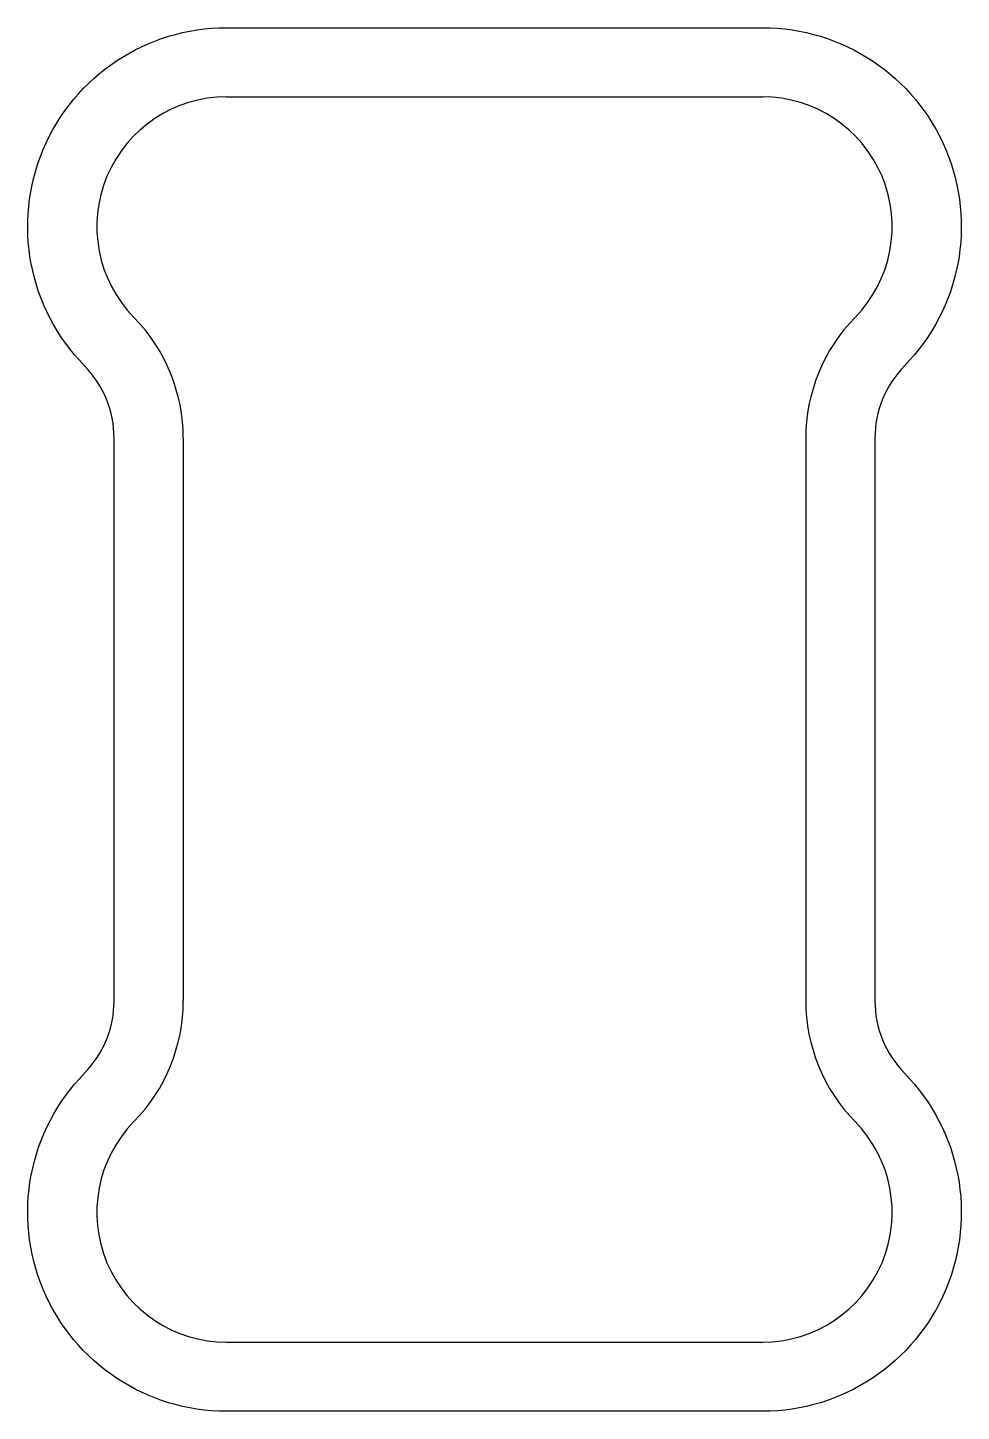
# Model space of a CAD drawing. Header units: millimetres. Extents: x 68.2 to 122.3, y -97.5 to -17.5.
import ezdxf

# ---------------------------------------------------------------- set-up
doc = ezdxf.new("R2010")
doc.units = ezdxf.units.MM
doc.layers.get('0').update_dxf_attribs({"linetype": 'CONTINUOUS'})

msp = doc.modelspace()

# ---------------------------------------------------------------- linework, layer by layer
for p, q in [((79.75, -21.495), (110.75, -21.495)), ((77.25, -41.242), (77.25, -73.748)), ((113.25, -41.242), (113.25, -73.748)), ((79.75, -93.495), (110.75, -93.495))]:
    msp.add_line(p, q)
msp.add_lwpolyline([(117.25, -73.748, 0.196262), (118.964, -77.947, -0.664495), (110.75, -97.495), (79.75, -97.495, -0.664495), (71.536, -77.947, 0.196262), (73.25, -73.748), (73.25, -41.242, 0.196262), (71.536, -37.043, -0.664495), (79.75, -17.495), (110.75, -17.495, -0.664495), (118.964, -37.043, 0.196262), (117.25, -41.242)], format="xyb", close=True)
for centre, radius, start, end in [((79.75, -28.995), 7.5, 90, 224.41531), ((110.75, -28.995), 7.5, -44.41531, 90), ((67.25, -41.242), 10, 0, 44.41531), ((123.25, -41.242), 10, 135.58469, 180), ((67.25, -73.748), 10, -44.41531, 0), ((123.25, -73.748), 10, 180, 224.41531), ((79.75, -85.995), 7.5, 135.58469, 270), ((110.75, -85.995), 7.5, -90, 44.41531)]:
    msp.add_arc(centre, radius, start, end)

doc.saveas('drawing.dxf')
